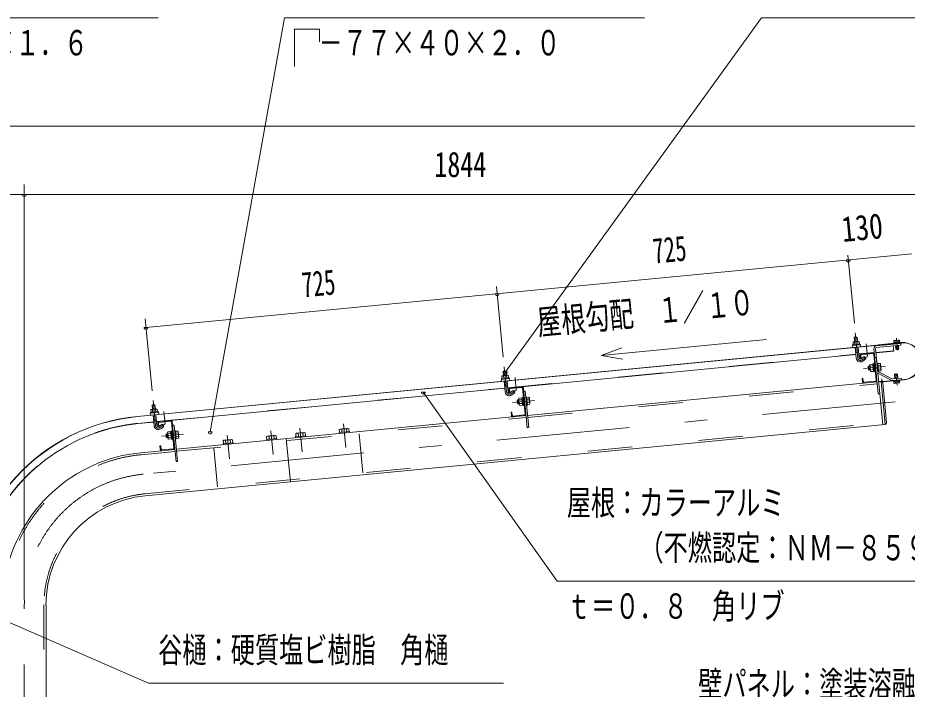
# Model space of a CAD drawing. Units: millimetres, scale not verified. Extents: x -34085 to 34091, y -14700 to 14700.
# Drawn here: x 24447 to 30845, y 6636 to 11466 of the extents above; entities that cross this region are included whole.
import ezdxf
from ezdxf.enums import TextEntityAlignment as Align

# ---------------------------------------------------------------- set-up
doc = ezdxf.new("R2010")
doc.units = ezdxf.units.MM
doc.header["$LTSCALE"] = 80
doc.linetypes.add('USER2', pattern=[10, 4, -6])
doc.linetypes.add('USER3', pattern=[24, 12, -5, 2, -5])
for name, color, linetype, lineweight in [('0-6_2-02BOLD', 7, 'Continuous', 18), ('0-7_2-12HIDDEN', 3, 'USER2', 18), ('0-8_2-22CENTER', 3, 'USER3', 18), ('0-9_2-42THIN', 4, 'Continuous', 18), ('0-A_2-52DIM', 3, 'Continuous', 18)]:
    doc.layers.add(name, color=color, linetype=linetype, lineweight=lineweight)
doc.styles.add('ＭＳ ゴシック', font='')
doc.styles.get('ＭＳ ゴシック').set_extended_font_data('MS Gothic')

msp = doc.modelspace()

# ---------------------------------------------------------------- linework, layer by layer
at = {"layer": '0-6_2-02BOLD'}
for p, q in [((30485.45, 9167.53), (30464.55, 9165.51)), ((25308.15, 8598.56), (30801.2, 9127.48)), ((30743.19, 9120.14), (25308.33, 8596.82)), ((30466.82, 9132.98), (30468.54, 9115.13)), ((30471.44, 9093.97), (30478.84, 9017.1)), ((30491.16, 9117.31), (30489.44, 9135.15)), ((30499.75, 9019.12), (30492.34, 9095.98)), ((30617.04, 9086.36), (30669.86, 8537.81)), ((30617.05, 9086.35), (30632.52, 8925.66)), ((30743.51, 9116.81), (30743.01, 9121.87)), ((30760.13, 9130.92), (30758.97, 9143.09)), ((30760.92, 9118.49), (30760.44, 9123.55)), ((30764.39, 9082.1), (30761.98, 9107.34)), ((30780.25, 9132.83), (30779.08, 9145.02)), ((30781.35, 9125.56), (30781.83, 9120.5)), ((27971.4, 8802.25), (30476.3, 9043.45)), ((30475.06, 9056.39), (30495.96, 9058.41)), ((30497.21, 9045.47), (30608.7, 9056.2)), ((30510.82, 9035.52), (30513.11, 9011.83)), ((30515.86, 9041.63), (30598.08, 9049.55)), ((30604.19, 9044.52), (30622.17, 8857.77)), ((30623.19, 9022.43), (30612.05, 9021.36)), ((30548.64, 9011.27), (30526.42, 8995.42)), ((30572.52, 8931.58), (30569.84, 8959.44)), ((30599.52, 8961.43), (30579.31, 8959.49)), ((30651.1, 8966.4), (30634.37, 8964.79)), ((27938.73, 8922.31), (27941.69, 8891.6)), ((30581.82, 8933.34), (30602.04, 8935.29)), ((30600.12, 8955.33), (30607.76, 8949.04)), ((30608.43, 8942.07), (30600.78, 8948.36)), ((30728.64, 8858.25), (30634.13, 8908.91)), ((30635.81, 8920.71), (30733.93, 8868.13)), ((30636.89, 8938.64), (30653.62, 8940.25)), ((27941, 8889.77), (27942.72, 8871.92)), ((27945.63, 8850.75), (27953.02, 8773.89)), ((27965.34, 8874.1), (27963.63, 8891.95)), ((27973.93, 8775.9), (27966.53, 8852.77)), ((30628.83, 8847.16), (28114.15, 8605.03)), ((30617.14, 8851.66), (30534.92, 8843.75)), ((30669.09, 8848.93), (30826.57, 8864.1)), ((30826.73, 8862.35), (30669.26, 8847.2)), ((30760.19, 8838.04), (30759.03, 8850.22)), ((30779.14, 8852.13), (30780.3, 8839.96)), ((25445.58, 8559.04), (27950.49, 8800.24)), ((27949.25, 8813.18), (27970.15, 8815.19)), ((28072.26, 8806.34), (27990.05, 8798.41)), ((28096.36, 8614.56), (28078.38, 8801.3)), ((28097.37, 8779.21), (28086.23, 8778.15)), ((28044.02, 8716.23), (28050.99, 8716.9)), ((28072.45, 8731.3), (28052.22, 8729.35)), ((28053.49, 8716.28), (28073.71, 8718.22)), ((28074.3, 8712.12), (28081.94, 8705.82)), ((28082.61, 8698.85), (28074.97, 8705.15)), ((28079.08, 8735.43), (28084.66, 8735.97)), ((28108.55, 8721.58), (28125.28, 8723.19)), ((25412.92, 8679.1), (25415.88, 8648.4)), ((25415.18, 8646.56), (25416.91, 8628.71)), ((25439.53, 8630.89), (25437.81, 8648.73)), ((28076.23, 8692.07), (28056.01, 8690.13)), ((28084.56, 8678.65), (28077.59, 8677.98)), ((28127.8, 8697.04), (28111.07, 8695.43)), ((25427.21, 8530.68), (25419.81, 8607.55)), ((25440.72, 8609.56), (25448.12, 8532.69)), ((28103.01, 8603.95), (25588.33, 8361.82)), ((28009.1, 8600.54), (28091.32, 8608.45)), ((25424.67, 8557.03), (25313.19, 8546.3)), ((25444.33, 8571.99), (25423.43, 8569.97)), ((25546.45, 8563.13), (25464.23, 8555.21)), ((25570.54, 8371.35), (25552.56, 8558.09)), ((25571.56, 8536.01), (25560.42, 8534.94)), ((25518.2, 8473.03), (25520.89, 8445.16)), ((25546.64, 8488.1), (25526.42, 8486.15)), ((25527.68, 8473.07), (25547.89, 8475.02)), ((25550.41, 8448.87), (25530.2, 8446.92)), ((25548.48, 8468.91), (25556.13, 8462.61)), ((25549.16, 8461.94), (25556.8, 8455.64)), ((25558.85, 8492.76), (25553.27, 8492.23)), ((25581.14, 8494.91), (25575.57, 8494.38)), ((25599.47, 8479.98), (25582.74, 8478.37)), ((25585.26, 8452.22), (25601.99, 8453.84)), ((26256.2, 8433.17), (26254.15, 8454.4)), ((26288.35, 8457.69), (26290.39, 8436.45)), ((26465.24, 8453.29), (26463.19, 8474.53)), ((26497.38, 8477.82), (26499.43, 8456.58)), ((26778.82, 8483.48), (26776.77, 8504.72)), ((26810.97, 8508.01), (26813.01, 8486.77)), ((25558.75, 8435.44), (25551.77, 8434.77)), ((25925.55, 8401.32), (25923.5, 8422.56)), ((25940.6, 8424.21), (25942.65, 8402.97)), ((25976.85, 8406.26), (25974.8, 8427.5)), ((25996.33, 8408.14), (25996.99, 8401.17)), ((26378.48, 8437.9), (26408.37, 8127.49)), ((25577.19, 8360.74), (25333.31, 8337.26)), ((25483.28, 8357.33), (25565.5, 8365.25)), ((24649.78, 5778.4), (24649.78, 7241.41))]:
    msp.add_line(p, q, dxfattribs=at)
for points in [[(30488.41, 9136.83), (30485.45, 9167.53), (30483.54, 9169.1), (30466.13, 9167.43), (30464.55, 9165.51), (30467.51, 9134.81)], [(30457.22, 9114.05), (30455.5, 9131.89), (30458.37, 9133.93), (30497.56, 9137.71), (30500.76, 9136.25), (30502.48, 9118.41)], [(30620, 9055.7), (30748.21, 9068.04), (30744.58, 9105.66)], [(30622.27, 9105.14), (30799.25, 9122.18), (30800.33, 9111.03), (30623.34, 9093.99)], [(30801.04, 9129.22), (30638.34, 9113.55), (30638.5, 9111.81)], [(30751.78, 9144.18), (30748.91, 9142.14), (30750.06, 9129.96)], [(30751.78, 9144.18), (30785.93, 9147.44), (30789.14, 9145.98), (30790.3, 9133.79)], [(30782.89, 9109.35), (30785.29, 9084.09), (30782.14, 9080.28), (30768.2, 9078.95), (30764.39, 9082.1), (30785.29, 9084.09)], [(30513.11, 9011.83), (30507.53, 9011.29), (30505.25, 9034.98)], [(30514.22, 9012.52), (30536.45, 9028.37), (30548.64, 9011.27)], [(30605.9, 9085.29), (30637.21, 8760.06), (30648.35, 8761.14)], [(30576.8, 8960.12), (30569.84, 8959.44), (30565.11, 8953.72), (30566.79, 8936.29), (30572.52, 8931.58), (30579.48, 8932.25)], [(30603.3, 8922.21), (30583.09, 8920.26), (30580.26, 8924.23), (30576.03, 8968.13), (30578.05, 8972.56), (30598.27, 8974.51)], [(30605.14, 8976.21), (30598.17, 8975.53), (30603.4, 8921.19), (30610.38, 8921.86)], [(30616.19, 8919.96), (30610.61, 8919.42), (30604.9, 8978.64), (30610.48, 8979.18)], [(30632.91, 8921.57), (30638.48, 8922.11), (30632.78, 8981.33), (30627.2, 8980.8)], [(30633.11, 8977.87), (30649.85, 8979.48), (30652.67, 8975.51), (30656.9, 8931.62), (30654.88, 8927.18), (30638.15, 8925.57)], [(27931.4, 8870.84), (27929.68, 8888.68), (27932.55, 8890.72), (27971.74, 8894.5), (27974.94, 8893.04), (27976.66, 8875.19)], [(27962.6, 8893.61), (27959.64, 8924.31), (27957.73, 8925.89), (27940.31, 8924.22), (27938.73, 8922.31), (27959.64, 8924.31)], [(30774.88, 8900.95), (30771.07, 8904.1), (30757.14, 8902.77), (30753.99, 8898.96)], [(30756.81, 8869.15), (30753.99, 8898.96), (30774.88, 8900.95), (30777.73, 8871.16)], [(30657.39, 8849.91), (30668.85, 8840.47), (30696.72, 8550.95), (30687.28, 8539.49), (25363.21, 8026.85)], [(30528.8, 8848.78), (30526.53, 8872.47), (30520.94, 8871.94), (30523.23, 8848.25)], [(30687.28, 8539.49), (30657.39, 8849.91), (30639.97, 8848.23)], [(30663.53, 8851.92), (30662.02, 8867.6), (30663.76, 8867.76), (30665.27, 8852.08)], [(30737.9, 8867.33), (30802.1, 8873.51), (30803.17, 8862.35), (30738.98, 8856.18)], [(30748.97, 8849.26), (30750.13, 8837.08), (30753.35, 8835.61), (30787.49, 8838.87), (30790.36, 8840.92), (30789.21, 8853.1)], [(27985.01, 8792.31), (27987.29, 8768.62), (27981.71, 8768.08), (27979.43, 8791.77)], [(27988.41, 8769.31), (28010.62, 8785.15), (28022.82, 8768.06), (28000.6, 8752.21)], [(28083.95, 8801.83), (28111.39, 8516.86), (28122.54, 8517.93), (28097.38, 8779.22)], [(28053.67, 8689.04), (28046.7, 8688.37), (28044.02, 8716.23), (28039.29, 8710.51), (28040.98, 8693.08), (28046.7, 8688.37)], [(28052.22, 8729.35), (28050.22, 8724.91), (28054.44, 8681.02), (28057.27, 8677.05), (28077.49, 8679)], [(28077.59, 8677.98), (28072.35, 8732.32), (28079.33, 8732.99)], [(28079.08, 8735.43), (28084.79, 8676.21), (28090.37, 8676.74)], [(28101.38, 8737.58), (28106.96, 8738.12), (28112.66, 8678.89), (28107.09, 8678.35)], [(28112.33, 8682.35), (28129.07, 8683.97), (28131.08, 8688.4), (28126.86, 8732.3), (28124.03, 8736.27), (28107.29, 8734.65)], [(25405.59, 8627.63), (25403.87, 8645.47), (25406.74, 8647.51), (25445.93, 8651.29), (25449.12, 8649.83), (25450.85, 8631.98)], [(25436.78, 8650.41), (25433.82, 8681.11), (25431.91, 8682.69), (25414.5, 8681.01), (25412.92, 8679.1), (25433.82, 8681.11)], [(27997.41, 8605.03), (27995.13, 8628.72), (28000.71, 8629.26), (28002.99, 8605.57)], [(25459.19, 8549.1), (25461.47, 8525.41), (25455.9, 8524.87), (25453.62, 8548.56)], [(25462.6, 8526.11), (25484.81, 8541.94), (25497.01, 8524.85), (25474.79, 8509.01)], [(25558.14, 8558.63), (25585.58, 8273.65), (25596.72, 8274.72), (25571.56, 8536.01)], [(26830.11, 8488.42), (26828.06, 8509.66), (26822.31, 8512.28), (26764.82, 8506.74), (26759.67, 8503.07), (26761.72, 8481.83)], [(25527.86, 8445.83), (25520.89, 8445.16), (25515.16, 8449.88), (25513.48, 8467.3), (25518.2, 8473.03), (25525.17, 8473.7)], [(25526.42, 8486.15), (25524.4, 8481.71), (25528.62, 8437.81), (25531.46, 8433.85), (25551.68, 8435.79)], [(25551.77, 8434.77), (25546.54, 8489.12), (25553.51, 8489.79)], [(25553.27, 8492.23), (25558.98, 8433), (25564.55, 8433.53)], [(25581.14, 8494.91), (25586.85, 8435.68), (25581.28, 8435.15)], [(25605.27, 8445.19), (25601.04, 8489.09), (25598.22, 8493.06), (25581.48, 8491.45)], [(26307.49, 8438.1), (26305.45, 8459.34), (26299.69, 8461.96), (26242.2, 8456.43), (26237.06, 8452.76), (26239.1, 8431.51)], [(26446.42, 8444.44), (26445.75, 8451.41), (26518.91, 8458.46), (26519.58, 8451.49)], [(26516.53, 8458.23), (26514.48, 8479.46), (26508.73, 8482.09), (26451.24, 8476.55), (26446.09, 8472.88), (26448.13, 8451.64)], [(26760, 8474.63), (26759.33, 8481.6), (26832.49, 8488.65), (26833.16, 8481.68)], [(25471.59, 8361.83), (25469.32, 8385.51), (25474.89, 8386.05), (25477.18, 8362.37)], [(25586.52, 8439.15), (25603.26, 8440.76), (25605.27, 8445.19)], [(25996.33, 8408.14), (25923.16, 8401.09), (25923.83, 8394.12)], [(25923.5, 8422.56), (25928.65, 8426.23), (25986.14, 8431.77), (25991.9, 8429.15), (25993.94, 8407.91)], [(26237.38, 8424.32), (26236.72, 8431.28), (26309.88, 8438.33), (26310.55, 8431.36)]]:
    msp.add_lwpolyline(points, dxfattribs=at)
for points in [[(30507.72, 9118.91), (30508.26, 9113.34), (30452.51, 9107.96), (30451.98, 9113.53)], [(30748.41, 9129.8), (30748.94, 9124.22), (30792.5, 9128.38), (30791.96, 9133.95)], [(27981.9, 8875.7), (27982.44, 8870.12), (27926.69, 8864.75), (27926.16, 8870.32)], [(30746.78, 8854.68), (30747.31, 8849.1), (30790.87, 8853.26), (30790.33, 8858.83)], [(25400.89, 8621.54), (25400.35, 8627.12), (25456.09, 8632.49), (25456.62, 8626.92)]]:
    msp.add_lwpolyline(points, close=True, dxfattribs=at)
for centre, radius, start, end in [((30456.67, 9101.33), 7, 95.49939, 275.49939), ((30461.95, 9124.17), 10.06, 61.11575, 121.11575), ((30481.57, 9098.38), 37.62, 77.91205, 113.08797), ((30495.9, 9127.44), 10.06, 69.88426, 129.88426), ((30505.44, 9106.03), 7, 275.5002, 95.5002), ((30624.01, 9087.02), 18.2, 95.50003, 185.50002), ((30624.01, 9087.02), 7, 95.50003, 185.50002), ((30754.55, 9136.3), 8.11, 56.9164, 95.44783), ((30771.68, 9116.16), 29.79, 75.61871, 115.27916), ((30784.71, 9139.18), 8.11, 95.44783, 133.99406), ((30813.88, 8995.78), 134.05, 275.50003, 95.50003), ((30813.88, 8995.78), 132.3, 275.50003, 95.50003), ((30516.4, 9036.05), 11.2, 95.49878, 185.49857), ((30516.4, 9036.05), 5.6, 95.49878, 185.4908), ((30598.62, 9043.98), 11.2, 5.5027, 95.5027), ((30598.62, 9043.98), 5.6, 5.5027, 95.5027), ((30508.89, 9019.99), 30.18, 185.5, 305.5), ((30508.89, 9019.99), 9.19, 185.5, 305.5), ((30586.27, 8966.76), 10.07, 185.50095, 226.22777), ((30614.58, 8949.69), 36.61, 164.47554, 206.52635), ((30642.88, 8972.21), 10.07, 324.77412, 5.50095), ((30618.35, 8950.06), 36.61, 344.47554, 26.52635), ((27970.08, 8884.22), 10.06, 69.88426, 129.88426), ((30590.05, 8927.53), 10.07, 144.77412, 185.50095), ((30638.79, 8926.27), 6.3, 226.24097, 241.79402), ((30646.66, 8932.98), 10.07, 5.50095, 46.22777), ((27930.85, 8858.12), 7, 95.49939, 275.49939), ((27936.14, 8880.96), 10.06, 61.11575, 121.11575), ((27955.75, 8855.17), 37.62, 77.91205, 113.08797), ((27979.62, 8862.82), 7, 275.5002, 95.5002), ((30534.38, 8849.32), 11.2, 185.49792, 275.50047), ((30534.38, 8849.32), 5.6, 185.4908, 275.50047), ((30616.6, 8857.23), 5.6, 275.51155, 5.5027), ((30616.6, 8857.23), 11.2, 275.51155, 5.5027), ((30668.75, 8852.42), 5.25, 185.50003, 275.50003), ((30668.75, 8852.42), 3.5, 185.50003, 275.50003), ((30737.23, 8874.3), 18.2, 241.8121, 275.50003), ((30737.23, 8874.3), 7, 241.81552, 275.50003), ((30754.56, 8843.87), 8.11, 275.44783, 313.99406), ((30767.59, 8866.89), 29.79, 255.61871, 295.27916), ((30784.72, 8846.75), 8.11, 236.9164, 275.44783), ((27983.08, 8776.78), 30.18, 185.5, 305.5), ((27983.08, 8776.78), 9.19, 185.5, 305.5), ((27990.58, 8792.84), 11.2, 95.49878, 185.49857), ((27990.58, 8792.84), 5.6, 95.49878, 185.4908), ((28072.8, 8800.77), 11.2, 5.5027, 95.5027), ((28072.8, 8800.77), 5.6, 5.5027, 95.5027), ((28060.46, 8723.55), 10.07, 185.50095, 226.22777), ((28088.77, 8706.48), 36.61, 164.47554, 206.52635), ((28117.06, 8729), 10.07, 324.77412, 5.50095), ((28092.54, 8706.84), 36.61, 344.47554, 26.52635), ((25410.32, 8637.75), 10.06, 61.11575, 121.11575), ((25429.94, 8611.96), 37.62, 77.91205, 113.08797), ((25444.26, 8641.02), 10.06, 69.88426, 129.88426), ((28064.23, 8684.32), 10.07, 144.77412, 185.50095), ((28120.84, 8689.77), 10.07, 5.50095, 46.22777), ((25438.84, 7241.41), 1363.42, 95.5, 179.26999), ((25438.84, 7241.41), 1361.67, 95.49997, 179.26906), ((25405.04, 8614.91), 7, 95.49939, 275.49939), ((25453.81, 8619.61), 7, 275.5002, 95.5002), ((28008.56, 8606.11), 11.2, 185.49792, 275.50047), ((28008.56, 8606.11), 5.6, 185.4908, 275.50047), ((28090.79, 8614.02), 5.6, 275.51155, 5.5027), ((28090.79, 8614.02), 11.2, 275.51155, 5.5027), ((25438.84, 7241.41), 1310.92, 95.5, 163.56755), ((25457.26, 8533.58), 30.18, 185.5, 305.5), ((25457.26, 8533.58), 9.19, 185.5, 305.5), ((25464.76, 8549.63), 11.2, 95.49878, 185.49857), ((25464.76, 8549.63), 5.6, 95.49878, 185.4908), ((25546.98, 8557.56), 11.2, 5.5027, 95.5027), ((25546.98, 8557.56), 5.6, 5.5027, 95.5027), ((26820.48, 8498.8), 13.24, 95.5, 135.93115), ((25534.64, 8480.34), 10.07, 185.50095, 226.22777), ((25562.95, 8463.27), 36.61, 164.47554, 206.52635), ((25538.42, 8441.12), 10.07, 144.77412, 185.50095), ((25591.24, 8485.79), 10.07, 324.77412, 5.50095), ((25566.72, 8463.63), 36.61, 344.47554, 26.52635), ((25595.03, 8446.56), 10.07, 5.50095, 46.22777), ((26246.58, 8443.54), 13.24, 55.07169, 95.5), ((26275.57, 8411.19), 48.23, 74.6357, 116.3643), ((26297.86, 8448.48), 13.24, 95.5, 135.93115), ((26455.6, 8463.66), 13.24, 55.07169, 95.5), ((26484.6, 8431.31), 48.23, 74.6357, 116.3643), ((26506.89, 8468.61), 13.24, 95.5, 135.93115), ((26769.19, 8493.86), 13.24, 55.07169, 95.5), ((26798.19, 8461.5), 48.23, 74.6357, 116.3643), ((25933.02, 8413.35), 13.24, 55.07169, 95.5), ((25962.02, 8381), 48.23, 74.6357, 116.3643), ((25984.32, 8418.29), 13.24, 95.5, 135.93115), ((25438.84, 7241.41), 1100.92, 95.49995, 169.34677), ((25482.75, 8362.9), 11.2, 185.49792, 275.50047), ((25482.75, 8362.9), 5.6, 185.4908, 275.50047), ((25564.97, 8370.82), 5.6, 275.51155, 5.5027), ((25564.97, 8370.82), 11.2, 275.51155, 5.5027), ((25438.84, 7241.41), 789.08, 95.49997, 180)]:
    msp.add_arc(centre, radius, start, end, dxfattribs=at)
at = {"layer": '0-7_2-12HIDDEN'}
for p, q in [((27971.23, 8803.99), (30476.14, 9045.19)), ((30497.04, 9047.2), (30608.53, 9057.93)), ((30619.83, 9057.44), (30748.04, 9069.78)), ((28115.56, 8590.39), (30630.24, 8832.53)), ((25445.41, 8560.79), (27950.32, 8801.98)), ((25589.75, 8347.18), (28104.41, 8589.32)), ((25313.02, 8548.04), (25424.51, 8558.77)), ((25361.8, 8041.48), (30668.45, 8552.44)), ((26902.47, 8473.58), (26929.55, 8192.43)), ((25334.73, 8322.63), (25578.6, 8346.11)), ((25857.31, 8372.95), (25884.38, 8091.8)), ((24635.07, 7241.41), (24635.07, 5778.4))]:
    msp.add_line(p, q, dxfattribs=at)
for radius, start, end in [(1312.67, 95.5, 163.57619), (1086.22, 95.49997, 169.33789), (803.77, 95.49997, 180)]:
    msp.add_arc((25438.84, 7241.41), radius, start, end, dxfattribs=at)
at = {"layer": '0-8_2-22CENTER'}
for p, q in [((30471.93, 9198.43), (30489.3, 9018.11)), ((30775.58, 9075.79), (30767.43, 9160.43)), ((30558.65, 9028.17), (30549.73, 9120.84)), ((30520.32, 9003.97), (30553.8, 9027.84)), ((27946.12, 8955.22), (27963.48, 8774.89)), ((30689.63, 8956.92), (30531.12, 8941.64)), ((30771.84, 8822.63), (30763.69, 8907.27)), ((28032.83, 8784.96), (28023.92, 8877.63)), ((27994.51, 8760.76), (28027.98, 8784.63)), ((30759.44, 8703.08), (25348.26, 8182.06)), ((25420.3, 8712.01), (25437.66, 8531.69)), ((28005.29, 8698.43), (28163.81, 8713.71)), ((25498.1, 8634.42), (25507.02, 8541.75)), ((25502.16, 8541.43), (25468.69, 8517.56)), ((26476.63, 8514.16), (26493.07, 8343.44)), ((26790.21, 8544.35), (26806.65, 8373.64)), ((25479.48, 8455.23), (25638, 8470.5)), ((25970.48, 8293.13), (25954.04, 8463.84)), ((26284.04, 8323.32), (26267.59, 8494.03)), ((24493.85, -1827.1), (24493.85, 7241.41))]:
    msp.add_line(p, q, dxfattribs=at)
for centre, radius, start, end in [((30508.89, 9019.99), 19.69, 185.5, 305.5), ((27983.08, 8776.78), 19.69, 185.5, 305.5), ((25457.26, 8533.58), 19.69, 185.5, 305.5), ((25438.84, 7241.41), 945, 95.49997, 180)]:
    msp.add_arc(centre, radius, start, end, dxfattribs=at)
at = {"layer": '0-9_2-42THIN'}
for p, q in [((30469.25, 9134.98), (30466.13, 9167.43)), ((30483.54, 9169.1), (30486.67, 9136.66)), ((30494.22, 9058.23), (30490.6, 9095.81)), ((30763.22, 9123.82), (30763.7, 9118.76)), ((30764.77, 9107.61), (30767.45, 9079.58)), ((30779.03, 9120.23), (30778.55, 9125.3)), ((30782.77, 9081.04), (30780.1, 9109.08)), ((30496.59, 9051.9), (30494.22, 9058.23)), ((27943.43, 8891.76), (27940.31, 8924.21)), ((27957.73, 8925.89), (27960.85, 8893.45)), ((30577.14, 8956.64), (30566.68, 8955.63)), ((30568.69, 8934.73), (30579.15, 8935.74)), ((30759.61, 8869.42), (30756.5, 8902.01)), ((30771.84, 8903.48), (30774.94, 8870.9)), ((28040.87, 8712.41), (28051.32, 8713.42)), ((25417.62, 8648.56), (25414.5, 8681.01)), ((25431.91, 8682.69), (25435.03, 8650.24)), ((28053.33, 8692.52), (28042.88, 8691.51)), ((25421.55, 8607.71), (25425.17, 8570.14)), ((25442.59, 8571.82), (25438.97, 8609.39)), ((25425.17, 8570.14), (25424.05, 8563.47)), ((25444.96, 8565.49), (25442.59, 8571.82)), ((25515.05, 8469.2), (25525.5, 8470.21)), ((25527.51, 8449.31), (25517.07, 8448.3))]:
    msp.add_line(p, q, dxfattribs=at)
for points in [[(30473.19, 9094.14), (30476.8, 9056.56), (30475.69, 9049.89)], [(27947.37, 8850.92), (27950.99, 8813.35), (27949.87, 8806.68)], [(27970.77, 8808.69), (27968.4, 8815.02), (27964.79, 8852.59)]]:
    msp.add_lwpolyline(points, dxfattribs=at)
at = {"layer": '0-A_2-52DIM'}
for p, q in [((22446.35, 11465.9), (25456.35, 11465.9)), ((29796.34, 11465.9), (27954.34, 8917.86)), ((29796.34, 11465.9), (32596.34, 11465.9)), ((26436.35, 11383.92), (26436.35, 11115.9)), ((16884.85, 10685.45), (30947.83, 10685.45)), ((24493.84, 10265.45), (24493.84, 7277.93)), ((24493.85, 7277.93), (24493.85, 10265.45)), ((30947.83, 10195.45), (16884.85, 10195.45)), ((24507.84, 10195.45), (24479.84, 10195.45)), ((24507.85, 10195.45), (24479.85, 10195.45)), ((30877.72, 9767.92), (25369.7, 9237.56)), ((30465.22, 9268.11), (30418.13, 9757.32)), ((30435.33, 9723.97), (30407.33, 9723.97)), ((27909.51, 9480.76), (27881.51, 9480.76)), ((27939.41, 9024.9), (27890.48, 9533.02)), ((25363.63, 9300.62), (25413.59, 8781.69)), ((25383.7, 9237.55), (25355.7, 9237.55)), ((28643.79, 9035.89), (29833.2, 9150.42)), ((27968.34, 8917.86), (27940.34, 8917.86)), ((27377.95, 8772.44), (27349.95, 8772.44)), ((25844.76, 8486.06), (25816.76, 8486.06))]:
    msp.add_line(p, q, dxfattribs=at)
for points in [[(25830.76, 8486.06), (26366.35, 11465.9), (28956.35, 11465.9)], [(26436.35, 11383.92), (26616.64, 11383.92), (26616.64, 11293.77)], [(28791.32, 9091.05), (28643.79, 9035.89), (28799.13, 9009.89)], [(27363.95, 8772.44), (28326.34, 7412.9), (31966.34, 7412.9)], [(27941.35, 6677.9), (25386.34, 6677.9), (24143.15, 7220.38)]]:
    msp.add_lwpolyline(points, dxfattribs=at)
for centre in [(24493.84, 10195.45), (24493.85, 10195.45), (30421.33, 9723.97), (27895.51, 9480.76), (25369.7, 9237.55), (27954.34, 8917.86), (27363.95, 8772.44), (25830.76, 8486.06)]:
    msp.add_arc(centre, 14, 180, 0, dxfattribs=at)

# ---------------------------------------------------------------- texts
at = {"layer": '0-A_2-52DIM', "color": 7, "style": 'ＭＳ ゴシック'}
for s, width, p in [('\u3000－６０×３０×１０×１．６', 0.7, (22516.34, 11140.77)), ('\u3000－７７×４０×２．０', 0.7, (26436.35, 11140.77)), ('1844', 0.75, (27444.26, 10265.45)), ('屋根：カラーアルミ', 0.7, (28396.34, 7832.46)), ('\u3000\u3000\u3000（不燃認定：ＮＭ－８５９７）', 0.7, (28396.34, 7507.78)), ('ｔ＝０．８\u3000角リブ', 0.7, (28396.34, 7087.77)), ('谷樋：硬質塩ビ樹脂\u3000角樋', 0.7, (25456.34, 6772.77)), ('壁パネル：塗装溶融亜鉛めっき鋼板', 0.7, (29341.35, 6527.78))]:
    msp.add_text(s, height=182.3, dxfattribs=dict(at, width=width)).set_placement(p, align=Align.BOTTOM_LEFT)
for s, rotation, width, p in [('130', 5.5, 0.8, (30386.92, 9798.39)), ('725', 5.5, 0.65, (29029.2, 9642.67)), ('725', 5.499, 0.65, (26503.38, 9399.46)), ('屋根勾配\u3000１／１０', 5.5, 0.7, (28196.25, 9128.72))]:
    msp.add_text(s, height=182.3, rotation=rotation, dxfattribs=dict(at, width=width)).set_placement(p, align=Align.BOTTOM_LEFT)

doc.saveas('drawing.dxf')
